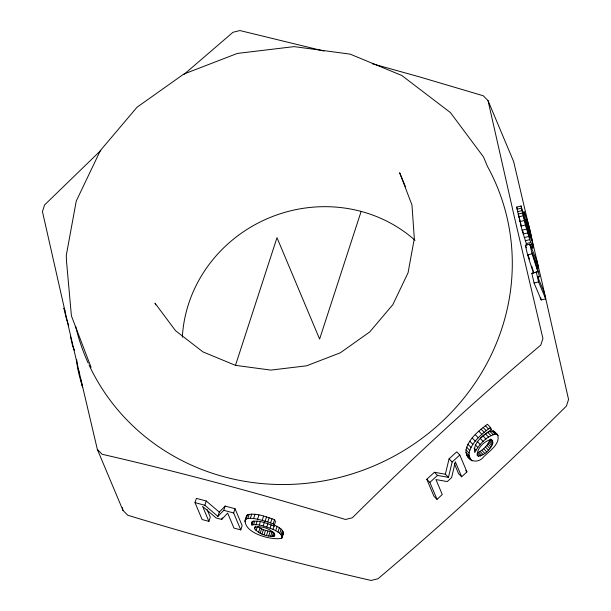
<?xml version="1.0" encoding="UTF-8"?>
<svg xmlns="http://www.w3.org/2000/svg" width="611" height="611" viewBox="0 0 611 611"><rect width="100%" height="100%" fill="white"/><g stroke="black" fill="none" stroke-linecap="round" stroke-linejoin="round"><path stroke-width="0.92" d="M531.517 248.165L533.304 247.722C531.539 235.609 528.851 223.168 524.108 211.849L522.321 212.292M273.041 529.37C266.365 526.972 259.102 523.574 251.908 525.032L251.633 522.474L252.297 521.664C259.622 519.64 267.198 523.856 274.079 526.002L275.462 521.748L274.576 519.64C265.915 516.959 256.551 512.484 247.424 514.852C236.236 531.318 271.078 541.033 281.763 538.222L283.496 533.044C282.633 528.752 277.89 526.919 274.423 525.116L273.041 529.37C276.508 531.18 281.251 533.013 282.106 537.298M246.202 517.54L246.416 515.959M465.987 449.91C468.69 438.66 478.589 431.007 487.372 424.271L490.465 427.417L491.351 429.525C484.179 435.024 472.746 442.074 474.716 452.537C479.223 444.396 486.799 435.635 496.353 434.054L497.461 434.604C501.081 443.723 489.296 451.002 483.843 456.692C477.153 465.215 465.231 460.45 465.987 449.91L469.072 453.049L469.08 455.607L470.76 459.755M469.072 453.049C471.784 441.799 481.682 434.154 490.465 427.417M459.816 454.989L452.155 462.008L448.428 477.359L445.343 474.22L449.062 458.861L456.723 451.842L459.816 454.989L466.934 471.921L461.649 476.771L458.555 473.624L454.363 463.65M480.46 456.05L477.374 452.911C482.667 450.177 487.945 445.747 489.747 439.889L492.84 443.028C490.633 449.123 484.958 455.203 478.405 456.234L477.138 455.042C477.26 447.993 484.538 440.531 491.397 439.592L492.603 440.875L492.84 443.028M524.108 211.849L525.368 219.952L529.89 237.679L526.285 226.635L521.107 205.983L516.631 207.098L522.077 230.21L526.888 245.24M155.706 304.874L154.973 303.132L175.517 330.688L202.974 351.913L235.479 365.355L276.997 237.687L319.614 339.082L361.132 211.414M195.001 502.609L196.383 498.355L206.243 500.997L219.28 512.14L217.898 516.394L204.853 505.251L195.001 502.609L202.119 519.549L208.909 521.366L210.291 517.112L207.152 509.627M204.853 505.251L206.243 500.997M217.898 516.394L223.763 510.315L225.146 506.061L235.036 508.711L242.155 525.651L240.772 529.905L233.944 528.072L227.659 513.11L221.701 519.434L216.118 517.937L202.623 506.404L208.909 521.366M221.701 519.434L222.251 517.738M240.772 529.905L233.654 512.965L235.036 508.711M244.812 521.794L245.92 518.395M245.034 520.213L246.042 519.106L247.424 514.852M246.042 519.106L247.837 518.472L249.219 514.21M247.837 518.472L250.373 518.288L251.755 514.027M251.503 523.596L252.053 521.893M250.373 518.288L253.618 518.54L255.001 514.279M251.908 525.032L253.29 520.778M253.573 524.589L254.68 521.191M253.618 518.54L257.559 519.228L258.942 514.966M254.619 528.79L254.619 527.285C261.348 525.536 270.268 528.53 274.583 534.144L274.683 535.694L274.194 536.168C267.297 536.832 259.133 534.197 254.619 528.79L255.451 526.239M256.024 524.589L257.132 521.183M256.047 530.676L257.43 526.422L263.356 529.783L273.545 532.257L272.162 536.511M259.255 525.055L260.362 521.649M257.559 519.228L262.211 520.351L263.593 516.089M258.552 532.441L259.935 528.187M260.133 533.25L261.516 528.996M263.181 525.972L264.563 521.718M262.211 520.351L265.128 521.168L266.518 516.914M261.974 534.037L263.356 529.783M265.128 521.168L267.755 521.985L269.138 517.731M264.089 534.793L265.472 530.539M266.786 527.026L267.893 523.619M266.472 535.488L267.855 531.234M274.079 526.002L273.193 523.894L270.604 522.947L271.994 518.693M270.07 528.156L271.177 524.75M268.718 536.038L270.108 531.784M273.193 523.894L274.576 519.64M270.62 536.382L272.002 532.12M273.346 536.435L274.454 533.036M275.698 530.669L277.081 526.407M274.194 536.168L274.751 534.465M277.952 532.005L279.334 527.751M279.731 533.357L281.113 529.103M281.022 534.709L282.404 530.455M281.839 536.068L283.221 531.814M281.763 538.222L283.496 533.044M219.28 512.14L225.146 506.061M100.83 150.413L44.588 204.945L42.442 211.536L68.753 327.756L97.348 449.406L122.971 510.376L127.768 515.249C208.099 539.734 289.217 561.639 371.076 580.45L378.01 578.724C443.181 523.81 505.969 466.124 566.412 406.055L568.558 399.464L542.247 283.244L513.652 161.594L488.029 100.624L483.232 95.751L419.413 76.856L372.236 63.72M461.649 476.771L455.355 461.801L451.598 477.619L447.267 481.583L435.971 479.574L442.265 494.536L437.002 499.355L433.917 496.208L426.791 479.276L434.421 472.28L445.343 474.22M437.002 499.355L429.884 482.415L437.514 475.419L448.428 477.359M497.461 434.604L493.26 430.908C487.983 430.892 483.965 435.253 480.131 438.339L483.225 441.486M184.094 74.321L232.99 32.276L239.924 30.55L323.945 51.041M536.71 268.168L538.497 267.725L532.212 252.755L538.154 271.177L539.414 276.638L537.856 277.234L544.149 292.195L545.676 298.832L541.209 299.948L534.083 283.015L531.86 273.377L537.833 271.681L532.074 253.779L529.836 244.11L525.361 245.225L527.598 254.894L533.357 272.796M531.86 273.377L537.833 271.681M517.074 209.222L521.55 208.114L521.107 205.983M517.601 211.689L522.069 210.581L521.55 208.114M518.128 214.079L522.604 212.972L522.069 210.581M522.298 213.682L524.085 213.239M518.762 216.874L523.237 215.759L522.604 212.972M519.885 221.617L524.36 220.502L523.237 215.759M525.597 223.091L527.392 222.648L530.401 233.86L531.585 240.841L528.171 230.477L525.941 219.212L527.392 222.648M526.063 224.535L527.851 224.092M520.984 226.062L525.46 224.947L529.706 239.657L533.304 247.722M526.545 226.162L528.332 225.711M527.041 227.941L528.828 227.498M522.077 230.21L526.552 229.094M527.553 229.896L529.34 229.453M528.072 232.02L529.867 231.569M523.153 234.066L527.629 232.951M528.614 234.303L530.401 233.86M524.207 237.595L528.683 236.48M529.118 236.533L530.906 236.09M525.231 240.772L529.706 239.657M526.231 243.598L530.707 242.483M529.897 245.393L531.685 244.95M530.661 247.096L532.448 246.645M531.203 248.028L532.991 247.585M527.598 254.894L532.074 253.779M537.619 277.081L539.414 276.638M534.083 283.015L538.558 281.9L545.676 298.832M76.742 359.871C76.963 368.532 79.98 378.293 82.561 386.946L81.187 381.516M235.479 365.355L270.81 370.098L306.569 365.813L340.304 352.799L369.731 331.941L392.835 304.652L408.049 272.812L414.327 238.573L411.974 205.006L399.647 172.737L405.49 186.775M223.763 510.315L233.654 512.965M267.755 521.985L270.604 522.947M467.667 456.616L472.112 460.908M498.217 435.696L494.375 431.465M493.26 430.908L496.353 434.054M490.114 428.265L491.351 429.525M491.794 430.892L494.887 434.039M485.348 425.737L488.441 428.876M489.969 431.419L493.062 434.558M483.118 427.463L486.211 430.61M487.845 432.451L490.938 435.59M481.071 429.166L484.164 432.313M490.748 438.988L492.603 440.875M485.501 433.94L488.594 437.086M489.434 441.119L492.527 444.266M478.81 431.183L481.896 434.322M482.934 435.91L486.02 439.049M488.831 442.456L491.924 445.595M487.952 443.869L491.045 447.015M486.791 445.373L489.885 448.52M475.221 434.658L478.314 437.804M485.34 446.969L488.433 450.108M477.107 441.325L480.2 444.464M483.607 448.642L486.692 451.789M472.204 438.003L475.297 441.142M481.751 450.246L484.844 453.385M475.266 444.831L477.741 447.344M480.093 451.476L483.186 454.615M469.76 441.203L472.853 444.35M478.634 452.354L481.728 455.5M474.06 448.161L475.916 450.047M467.889 444.273L470.974 447.412M477.168 454.974L478.405 456.234M466.613 447.176L469.706 450.322M465.994 452.468L469.08 455.607M466.636 454.844L469.729 457.99M465.697 470.669L466.934 471.921M449.062 458.861L452.155 462.008M434.421 472.28L437.514 475.419M426.791 479.276L429.884 482.415M97.348 449.406L102.136 454.279C183.995 473.09 265.105 494.994 345.444 519.48L352.379 517.754C412.822 457.685 475.618 399.999 540.788 345.085L542.927 338.494L514.34 216.844L488.029 100.624M516.631 207.098L517.227 208.504M529.836 244.11L536.954 261.05L538.497 267.725M525.361 245.225L526.43 247.768M64.98 310.709L63.911 308.173L66.133 317.804L68.722 325.831M74.412 350.195L72.633 345.956L70.402 336.287M91.07 367.348L71.411 315.864L66.462 260.714L66.278 255.406L76.253 201.057L100.395 150.505L137.07 107.192L183.781 74.084L237.343 53.424L294.097 46.619L350.187 54.142L401.786 75.481L450.437 112.592L483.469 156.912L487.463 166.413A222.74 211.108 -22.8 0 1 386.839 459.93A222.74 211.108 -22.8 0 1 89.053 365.011M528.019 254.749L529.432 259.133M531.692 266.152L533.678 272.292M522.565 230.423L523.306 232.89M521.046 224.84L521.427 226.291M524.36 220.502L525.46 224.947M520.457 222.488L520.847 224.054M80.515 378.744L80.965 380.592M520.259 221.701L518.884 215.782M536.336 272.262L538.558 281.9M540.628 297.458L541.209 299.948M122.345 507.588L122.971 510.376M78.834 371.244L79.186 372.931M78.323 368.517L78.544 369.777M88.259 363.278A222.74 211.108 -22.8 0 1 75.619 326.282M182.33 337.28A138.537 131.296 -22.8 0 1 269.145 217.875A138.537 131.296 -22.8 0 1 415.022 240.299"/></g></svg>
